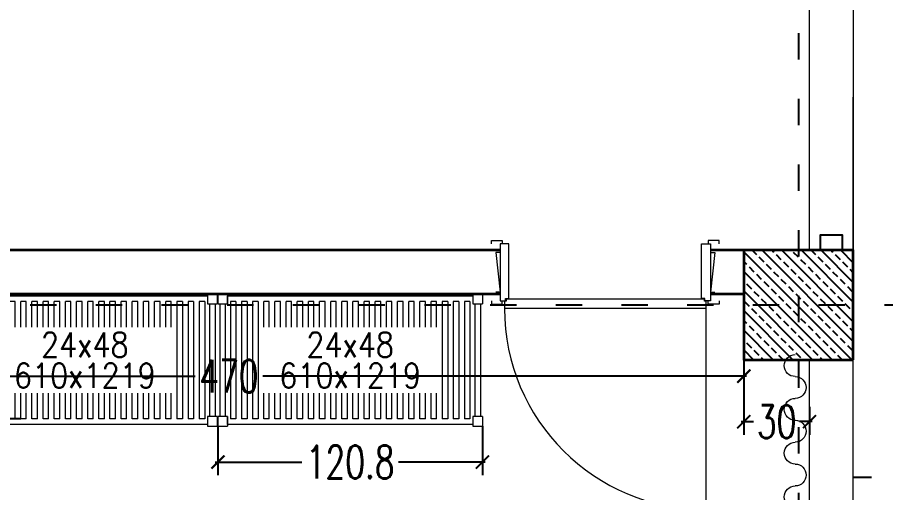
# Model space of a CAD drawing. Header units: centimetres. Extents: x -3207095 to 15275363, y -32656 to 4798027.
# Drawn here: x 685275.2 to 685671.6, y 4438606.2 to 4438823.4 of the extents above; entities that cross this region are included whole.
import ezdxf
from ezdxf.enums import TextEntityAlignment as Align

# ---------------------------------------------------------------- set-up
doc = ezdxf.new("R2010")
doc.units = ezdxf.units.CM
doc.linetypes.add('ACAD_ISO03W100', pattern=[30, 12, -18])
doc.linetypes.add('DUZ', pattern=[500, 500])
doc.layers.get('0').update_dxf_attribs({"color": 1, "linetype": 'DUZ'})
for name, color, linetype, lineweight in [('0A-WALL', 4, 'Continuous', 30), ('200', 9, 'Continuous', 0), ('204', 9, 'Continuous', 13), ('DUVAR', 7, 'Continuous', 35), ('FE_PERDE', 205, 'Continuous', 15), ('iç duvar', 7, 'Continuous', 50), ('KAPEN', 151, 'Continuous', 9), ('KOLON_F', 3, 'Continuous', 35)]:
    doc.layers.add(name, color=color, linetype=linetype, lineweight=lineweight)
for name, color, linetype in [('204-KCL-SHSIZE-M', 7, 'Continuous'), ('DIM', 1, 'DUZ'), ('KOLTAR_F', 145, 'Continuous'), ('PEN', 161, 'Continuous'), ('söve', 26, 'DUZ')]:
    doc.layers.add(name, color=color, linetype=linetype)
doc.styles.add('DIM', font='ROMANSTW.SHX', dxfattribs={"width": 0.7})
doc.styles.add('ROMANS', font='romans.shx')
doc.dimstyles.new('1_100', dxfattribs={"dimtxt": 15, "dimasz": 6, "dimexe": 6, "dimexo": 0, "dimgap": 2, "dimtad": 0, "dimdec": 1, "dimzin": 11, "dimdsep": 46, "dimtxsty": 'DIM', "dimblk": 'ARCHTICK', "dimcen": 3, "dimdle": 1.25, "dimclrt": 2, "dimadec": 0, "dimazin": 0, "dimtfac": 1.25, "dimtdec": 1, "dimtix": 1, "dimtofl": 0, "dimtmove": 1, "dimatfit": 3, "dimldrblk": 'ARCHTICK', "dimfxl": 20, "dimfxlon": 1, "dimtolj": 1, "dimtzin": 0, "dimarcsym": 0})

# ---------------------------------------------------------------- blocks, each defined once
blk = doc.blocks.new('GEN_BLOCK00601')
at = {"linetype": 'Continuous', "ltscale": 50}
for centre, start, end in [((50, 50), 0, 180), ((250, 50), 0, 180), ((450, 50), 0, 180), ((650, 50), 0, 180), ((850, 50), 0, 180), ((150, 50), 180, 0), ((350, 50), 180, 0), ((550, 50), 180, 0), ((750, 50), 180, 0), ((950, 50), 180, 0)]:
    blk.add_arc(centre, 50, start, end, dxfattribs=at)
for tag in ['Sfb', 'FLOOR']:
    blk.add_attdef(tag, (0, 0), '', height=1)
blk = doc.blocks.new('_ArchTick')
at = {"color": 0, "linetype": 'ByBlock', "const_width": 0.15}
blk.add_lwpolyline([(-0.5, -0.5), (0.5, 0.5)], dxfattribs=at)
blk = doc.blocks.new('*D5626')
at = {"layer": 'Defpoints', "color": 0, "linetype": 'Continuous', "lineweight": 5, "transparency": 16777216}
for p in [(685656.79, 4439756.93), (685681.25, 4439756.93), (685656.79, 4438596.93)]:
    blk.add_point(p, dxfattribs=at)
at = {"layer": 'DIM', "color": 0, "linetype": 'Continuous', "lineweight": -2, "transparency": 16777216}
for p, q in [((685661.25, 4439756.93), (685687.25, 4439756.93)), ((685681.25, 4439758.18), (685681.25, 4439195.43)), ((685681.25, 4438595.68), (685681.25, 4439158.43)), ((685661.25, 4438596.93), (685687.25, 4438596.93))]:
    blk.add_line(p, q, dxfattribs=at)
at = {"layer": 'DIM', "color": 0, "linetype": 'Continuous', "lineweight": -2, "transparency": 16777216, "xscale": 6, "yscale": 6, "zscale": 6}
for p, rotation in [((685681.25, 4439756.93), 90), ((685681.25, 4438596.93), 270)]:
    blk.add_blockref('_ArchTick', p, dxfattribs=dict(at, rotation=rotation))
at = {"layer": 'DIM', "color": 2, "linetype": 'Continuous', "lineweight": 5, "transparency": 16777216, "insert": (685681.25, 4439176.93), "char_height": 15, "attachment_point": 5, "rotation": 90, "style": 'DIM'}
blk.add_mtext('\\A1;1160', dxfattribs=at)
blk = doc.blocks.new('*D5530')
at = {"layer": 'Defpoints', "color": 0, "linetype": 'Continuous', "lineweight": 5, "transparency": 16777216}
for p in [(685136.79, 4438691.93), (685606.79, 4438691.93), (685606.79, 4438659.41)]:
    blk.add_point(p, dxfattribs=at)
at = {"layer": 'DIM', "color": 0, "linetype": 'Continuous', "lineweight": -2, "transparency": 16777216}
for p, q in [((685136.79, 4438679.41), (685136.79, 4438653.41)), ((685606.79, 4438679.41), (685606.79, 4438653.41)), ((685135.54, 4438659.41), (685356.29, 4438659.41)), ((685608.04, 4438659.41), (685387.29, 4438659.41))]:
    blk.add_line(p, q, dxfattribs=at)
at = {"layer": 'DIM', "color": 0, "linetype": 'Continuous', "lineweight": -2, "transparency": 16777216, "xscale": 6, "yscale": 6, "zscale": 6, "rotation": 180}
blk.add_blockref('_ArchTick', (685136.79, 4438659.41), dxfattribs=at)
at = {"layer": 'DIM', "color": 0, "linetype": 'Continuous', "lineweight": -2, "transparency": 16777216, "xscale": 6, "yscale": 6, "zscale": 6}
blk.add_blockref('_ArchTick', (685606.79, 4438659.41), dxfattribs=at)
at = {"layer": 'DIM', "color": 2, "linetype": 'Continuous', "lineweight": 5, "transparency": 16777216, "insert": (685371.79, 4438659.41), "char_height": 15, "attachment_point": 5, "style": 'DIM'}
blk.add_mtext('\\A1;470', dxfattribs=at)
blk = doc.blocks.new('*D5531')
at = {"layer": 'Defpoints', "color": 0, "linetype": 'Continuous', "lineweight": 5, "transparency": 16777216}
for p in [(685606.79, 4438653.41), (685636.79, 4438645.47), (685606.79, 4438638.64)]:
    blk.add_point(p, dxfattribs=at)
at = {"layer": 'DIM', "color": 0, "linetype": 'Continuous', "lineweight": -2, "transparency": 16777216}
for p, q in [((685606.79, 4438653.41), (685606.79, 4438632.64)), ((685636.79, 4438645.47), (685636.79, 4438632.64)), ((685605.54, 4438638.64), (685611.29, 4438638.64)), ((685638.04, 4438638.64), (685632.29, 4438638.64))]:
    blk.add_line(p, q, dxfattribs=at)
at = {"layer": 'DIM', "color": 0, "linetype": 'Continuous', "lineweight": -2, "transparency": 16777216, "xscale": 6, "yscale": 6, "zscale": 6, "rotation": 180}
blk.add_blockref('_ArchTick', (685606.79, 4438638.64), dxfattribs=at)
at = {"layer": 'DIM', "color": 0, "linetype": 'Continuous', "lineweight": -2, "transparency": 16777216, "xscale": 6, "yscale": 6, "zscale": 6}
blk.add_blockref('_ArchTick', (685636.79, 4438638.64), dxfattribs=at)
at = {"layer": 'DIM', "color": 2, "linetype": 'Continuous', "lineweight": 5, "transparency": 16777216, "insert": (685621.79, 4438638.64), "char_height": 15, "attachment_point": 5, "style": 'DIM'}
blk.add_mtext('\\A1;30', dxfattribs=at)
blk = doc.blocks.new('*D5819')
at = {"layer": 'Defpoints', "color": 0, "linetype": 'Continuous', "lineweight": 5, "transparency": 16777216}
for p in [(691256.93, 4438668.74), (0, 4437978.74), (691238.54, 4437978.74)]:
    blk.add_point(p, dxfattribs=at)
at = {"layer": 'DIM', "color": 0, "linetype": 'Continuous', "lineweight": -2, "transparency": 16777216}
for p, q in [((691238.54, 4438669.99), (691238.54, 4438339.24)), ((691256.93, 4438668.74), (691232.54, 4438668.74)), ((691238.54, 4437977.49), (691238.54, 4438308.24)), ((691218.54, 4437978.74), (691244.54, 4437978.74))]:
    blk.add_line(p, q, dxfattribs=at)
at = {"layer": 'DIM', "color": 0, "linetype": 'Continuous', "lineweight": -2, "transparency": 16777216, "xscale": 6, "yscale": 6, "zscale": 6}
for p, rotation in [((691238.54, 4438668.74), 90), ((691238.54, 4437978.74), 270)]:
    blk.add_blockref('_ArchTick', p, dxfattribs=dict(at, rotation=rotation))
at = {"layer": 'DIM', "color": 2, "linetype": 'Continuous', "lineweight": 5, "transparency": 16777216, "insert": (691238.54, 4438323.74), "char_height": 15, "attachment_point": 5, "rotation": 90, "style": 'DIM'}
blk.add_mtext('\\A1;690', dxfattribs=at)
blk = doc.blocks.new('K210')
for p, q in [((0.04, 0.985), (0.04, 0.032)), ((0.96, 0.032), (0.96, 0.065)), ((0.04, 0.032), (0.047, 0.032)), ((0.047, 0.032), (0.047, 0.022)), ((0.047, 0.022), (0.953, 0.022)), ((0.953, 0.032), (0.96, 0.032)), ((0.953, 0.022), (0.953, 0.032))]:
    blk.add_line(p, q)
for points in [[(-0.02, 0.03), (-0.02, 0.045), (0.03, 0.045), (0.03, 0.03)], [(0.04, 0.065), (0.96, 0.065)], [(1.02, 0.03), (1.02, 0.045), (0.97, 0.045), (0.97, 0.03)], [(0.02, -0.19), (0, -0.19), (0.02, -0.01), (0, -0.01)], [(0.98, -0.19), (1, -0.19), (0.98, -0.01), (1, -0.01)], [(-0.02, -0.23), (-0.02, -0.245), (0.03, -0.245), (0.03, -0.23)], [(1.02, -0.23), (1.02, -0.245), (0.97, -0.245), (0.97, -0.23)]]:
    blk.add_lwpolyline(points)
for points in [[(0.02, 0.03), (0.045, 0.03), (0.045, 0.02), (0.06, 0.02), (0.06, -0.23), (0.02, -0.23)], [(0.98, 0.03), (0.955, 0.03), (0.955, 0.02), (0.94, 0.02), (0.94, -0.23), (0.98, -0.23)]]:
    blk.add_lwpolyline(points, close=True)
blk.add_arc((0.04, 0.065), 0.92, 0, 90)
blk = doc.blocks.new('CBS1499P')
at = {"layer": '200'}
for p, q in [((0, 0), (0, -1.75)), ((1.75, 0), (0, 0)), ((1.75, 0), (1.75, -1.75)), ((46.25, 0), (46.25, -1.75)), ((48, 0), (46.25, 0)), ((48, 0), (48, -1.75)), ((1.75, -1.75), (1.75, -0.341)), ((1.75, -0.341), (46.25, -0.341)), ((46.25, -0.341), (46.25, -1.75)), ((0, -1.75), (1.75, -1.75)), ((0.375, -1.75), (0.375, -22.25)), ((1.375, -22.25), (1.375, -1.75)), ((1.375, -1.75), (1.75, -1.75)), ((46.25, -1.75), (48, -1.75)), ((46.25, -1.75), (46.625, -1.75)), ((46.625, -1.75), (46.625, -22.25)), ((47.625, -1.75), (47.625, -22.25)), ((0, -22.25), (0, -24)), ((1.75, -22.25), (0, -22.25)), ((1.75, -22.25), (1.375, -22.25)), ((1.75, -22.25), (1.75, -24)), ((1.75, -23.659), (1.75, -22.25)), ((46.25, -22.25), (46.25, -24)), ((48, -22.25), (46.25, -22.25)), ((46.625, -22.25), (46.25, -22.25)), ((46.25, -22.25), (46.25, -23.66)), ((48, -22.25), (48, -24)), ((0, -24), (1.75, -24)), ((46.25, -23.66), (1.75, -23.659)), ((46.25, -24), (48, -24))]:
    blk.add_line(p, q, dxfattribs=at)
at = {"layer": '204'}
for p, q in [((3.261, -1.341), (2.261, -1.341)), ((2.261, -1.341), (2.261, -22.659)), ((3.261, -1.341), (3.261, -22.659)), ((5.284, -1.341), (4.284, -1.341)), ((4.284, -1.341), (4.284, -22.659)), ((5.284, -1.341), (5.284, -22.659)), ((7.307, -1.341), (6.307, -1.341)), ((6.307, -1.341), (6.307, -22.659)), ((7.307, -1.341), (7.307, -22.659)), ((9.33, -1.341), (8.33, -1.341)), ((8.33, -6), (8.33, -1.341)), ((9.33, -6), (9.33, -1.341)), ((11.352, -1.341), (10.352, -1.341)), ((10.352, -6), (10.352, -1.341)), ((11.352, -6), (11.352, -1.341)), ((13.375, -1.341), (12.375, -1.341)), ((12.375, -6), (12.375, -1.341)), ((13.375, -6), (13.375, -1.341)), ((15.398, -1.341), (14.398, -1.341)), ((14.398, -6), (14.398, -1.341)), ((15.398, -6), (15.398, -1.341)), ((17.42, -1.341), (16.42, -1.341)), ((16.42, -6), (16.42, -1.341)), ((17.42, -6), (17.42, -1.341)), ((19.443, -1.341), (18.443, -1.341)), ((18.443, -6), (18.443, -1.341)), ((19.443, -6), (19.443, -1.341)), ((21.466, -1.341), (20.466, -1.341)), ((20.466, -6), (20.466, -1.341)), ((21.466, -6), (21.466, -1.341)), ((23.489, -1.341), (22.489, -1.341)), ((22.489, -6), (22.489, -1.341)), ((23.489, -6), (23.489, -1.341)), ((25.511, -1.341), (24.511, -1.341)), ((24.511, -6), (24.511, -1.341)), ((25.511, -6), (25.511, -1.341)), ((27.534, -1.341), (26.534, -1.341)), ((26.534, -6), (26.534, -1.341)), ((27.534, -6), (27.534, -1.341)), ((29.557, -1.341), (28.557, -1.341)), ((28.557, -6), (28.557, -1.341)), ((29.557, -6), (29.557, -1.341)), ((31.58, -1.341), (30.58, -1.341)), ((30.58, -6), (30.58, -1.341)), ((31.58, -6), (31.58, -1.341)), ((33.602, -1.341), (32.602, -1.341)), ((32.602, -6), (32.602, -1.341)), ((33.602, -6), (33.602, -1.341)), ((35.625, -1.341), (34.625, -1.341)), ((34.625, -6), (34.625, -1.341)), ((35.625, -6), (35.625, -1.341)), ((37.648, -1.341), (36.648, -1.341)), ((36.648, -6), (36.648, -1.341)), ((37.648, -6), (37.648, -1.341)), ((39.67, -1.341), (38.67, -1.341)), ((38.67, -6), (38.67, -1.341)), ((39.67, -6), (39.67, -1.341)), ((41.693, -1.341), (40.693, -1.341)), ((40.693, -1.341), (40.693, -22.659)), ((41.693, -1.341), (41.693, -22.659)), ((43.716, -1.341), (42.716, -1.341)), ((42.716, -1.341), (42.716, -22.659)), ((43.716, -1.341), (43.716, -22.659)), ((45.739, -1.341), (44.739, -1.341)), ((44.739, -1.341), (44.739, -22.659)), ((45.739, -1.341), (45.739, -22.659)), ((8.33, -22.659), (8.33, -18)), ((9.33, -22.659), (9.33, -18)), ((10.352, -22.659), (10.352, -18)), ((11.352, -22.659), (11.352, -18)), ((12.375, -22.659), (12.375, -18)), ((13.375, -22.659), (13.375, -18)), ((14.398, -22.659), (14.398, -18)), ((15.398, -22.659), (15.398, -18)), ((16.42, -22.659), (16.42, -18)), ((17.42, -22.659), (17.42, -18)), ((18.443, -22.659), (18.443, -18)), ((19.443, -22.659), (19.443, -18)), ((20.466, -22.659), (20.466, -18)), ((21.466, -22.659), (21.466, -18)), ((22.489, -22.659), (22.489, -18)), ((23.489, -22.659), (23.489, -18)), ((24.511, -22.659), (24.511, -18)), ((25.511, -22.659), (25.511, -18)), ((26.534, -22.659), (26.534, -18)), ((27.534, -22.659), (27.534, -18)), ((28.557, -22.659), (28.557, -18)), ((29.557, -22.659), (29.557, -18)), ((30.58, -22.659), (30.58, -18)), ((31.58, -22.659), (31.58, -18)), ((32.602, -22.659), (32.602, -18)), ((33.602, -22.659), (33.602, -18)), ((34.625, -22.659), (34.625, -18)), ((35.625, -22.659), (35.625, -18)), ((36.648, -22.659), (36.648, -18)), ((37.648, -22.659), (37.648, -18)), ((38.67, -22.659), (38.67, -18)), ((39.67, -22.659), (39.67, -18)), ((3.261, -22.659), (2.261, -22.659)), ((5.284, -22.659), (4.284, -22.659)), ((7.307, -22.659), (6.307, -22.659)), ((9.33, -22.659), (8.33, -22.659)), ((11.352, -22.659), (10.352, -22.659)), ((13.375, -22.659), (12.375, -22.659)), ((15.398, -22.659), (14.398, -22.659)), ((17.42, -22.659), (16.42, -22.659)), ((19.443, -22.659), (18.443, -22.659)), ((21.466, -22.659), (20.466, -22.659)), ((23.489, -22.659), (22.489, -22.659)), ((25.511, -22.659), (24.511, -22.659)), ((27.534, -22.659), (26.534, -22.659)), ((29.557, -22.659), (28.557, -22.659)), ((31.58, -22.659), (30.58, -22.659)), ((33.602, -22.659), (32.602, -22.659)), ((35.625, -22.659), (34.625, -22.659)), ((37.648, -22.659), (36.648, -22.659)), ((39.67, -22.659), (38.67, -22.659)), ((41.693, -22.659), (40.693, -22.659)), ((43.716, -22.659), (42.716, -22.659)), ((45.739, -22.659), (44.739, -22.659))]:
    blk.add_line(p, q, dxfattribs=at)
at = {"layer": '204-KCL-SHSIZE-M', "style": 'ROMANS', "width": 0.85}
for s, p in [('24x48', (24, -9.2)), ('610x1219', (24, -14.8))]:
    blk.add_text(s, height=4.5, dxfattribs=at).set_placement(p, align=Align.MIDDLE)
blk = doc.blocks.new('*D5921')
at = {"layer": 'Defpoints', "color": 0, "linetype": 'Continuous', "lineweight": 5, "transparency": 16777216}
for p in [(685276.72, 4438639.92), (685267.35, 4438492.74), (685276.72, 4438492.74)]:
    blk.add_point(p, dxfattribs=at)
at = {"layer": 'DIM', "color": 0, "linetype": 'Continuous', "lineweight": -2, "transparency": 16777216}
for p, q in [((685276.72, 4438639.92), (685261.35, 4438639.92)), ((685267.35, 4438641.17), (685267.35, 4438588.33)), ((685267.35, 4438491.49), (685267.35, 4438544.33)), ((685276.72, 4438492.74), (685261.35, 4438492.74))]:
    blk.add_line(p, q, dxfattribs=at)
at = {"layer": 'DIM', "color": 0, "linetype": 'Continuous', "lineweight": -2, "transparency": 16777216, "xscale": 6, "yscale": 6, "zscale": 6}
for p, rotation in [((685267.35, 4438639.92), 90), ((685267.35, 4438492.74), 270)]:
    blk.add_blockref('_ArchTick', p, dxfattribs=dict(at, rotation=rotation))
at = {"layer": 'DIM', "color": 2, "linetype": 'Continuous', "lineweight": 5, "transparency": 16777216, "insert": (685267.35, 4438566.33), "char_height": 15, "attachment_point": 5, "rotation": 90, "style": 'DIM'}
blk.add_mtext('\\A1;147.2', dxfattribs=at)
blk = doc.blocks.new('*D5934')
at = {"layer": 'Defpoints', "color": 0, "linetype": 'Continuous', "lineweight": 5, "transparency": 16777216}
for p in [(685366.71, 4438636.54), (685487.49, 4438636.54), (685366.71, 4438620.18)]:
    blk.add_point(p, dxfattribs=at)
at = {"layer": 'DIM', "color": 0, "linetype": 'Continuous', "lineweight": -2, "transparency": 16777216}
for p, q in [((685366.71, 4438636.54), (685366.71, 4438614.18)), ((685487.49, 4438636.54), (685487.49, 4438614.18)), ((685365.46, 4438620.18), (685405.1, 4438620.18)), ((685488.74, 4438620.18), (685449.1, 4438620.18))]:
    blk.add_line(p, q, dxfattribs=at)
at = {"layer": 'DIM', "color": 0, "linetype": 'Continuous', "lineweight": -2, "transparency": 16777216, "xscale": 6, "yscale": 6, "zscale": 6, "rotation": 180}
blk.add_blockref('_ArchTick', (685366.71, 4438620.18), dxfattribs=at)
at = {"layer": 'DIM', "color": 0, "linetype": 'Continuous', "lineweight": -2, "transparency": 16777216, "xscale": 6, "yscale": 6, "zscale": 6}
blk.add_blockref('_ArchTick', (685487.49, 4438620.18), dxfattribs=at)
at = {"layer": 'DIM', "color": 2, "linetype": 'Continuous', "lineweight": 5, "transparency": 16777216, "insert": (685427.1, 4438620.18), "char_height": 15, "attachment_point": 5, "style": 'DIM'}
blk.add_mtext('\\A1;120.8', dxfattribs=at)

msp = doc.modelspace()

# ---------------------------------------------------------------- hatches: boundary and pattern name
at = {"layer": 'KOLTAR_F'}
h = msp.add_hatch(dxfattribs=at)
h.set_pattern_fill('ANSI33', color=256, angle=90, style=0)
h.set_pattern_definition([(135, (5187059.261, 3778083.4494), (-4.4901280605, -4.4901280605), []), (135, (5187059.261, 3778087.9395), (-4.4901280605, -4.4901280605), [3.175, -1.5875])])
h.paths.add_polyline_path([(685656.79, 4438666.93), (685656.79, 4438716.93), (685606.79, 4438716.93), (685606.79, 4438666.93)])

# ---------------------------------------------------------------- linework, layer by layer
at = {"color": 232, "linetype": 'ACAD_ISO03W100'}
for p, q in [((685631.79, 4439926.16), (685631.79, 4436667.31)), ((685862.98, 4438691.93), (681754.42, 4438691.93))]:
    msp.add_line(p, q, dxfattribs=at)
at = {"layer": 'DUVAR'}
for p, q in [((685495.55, 4438716.93), (685136.79, 4438716.93)), ((685606.79, 4438716.93), (685591.55, 4438716.93)), ((685495.55, 4438696.93), (685136.79, 4438696.93)), ((685606.79, 4438696.93), (685591.55, 4438696.93))]:
    msp.add_line(p, q, dxfattribs=at)
at = {"layer": 'iç duvar', "color": 7, "lineweight": 18}
for p, q in [((685656.79, 4439186.93), (685656.79, 4438716.93)), ((685636.79, 4438716.93), (685636.79, 4438921.93)), ((685656.79, 4438596.93), (685656.79, 4438786.93)), ((685636.79, 4438596.93), (685636.79, 4438666.93))]:
    msp.add_line(p, q, dxfattribs=at)
at = {"layer": 'KOLON_F'}
msp.add_lwpolyline([(685656.79, 4438666.93), (685656.79, 4438716.93), (685606.79, 4438716.93), (685606.79, 4438666.93)], close=True, dxfattribs=at)
at = {"layer": 'PEN'}
msp.add_lwpolyline([(685641.79, 4438723.94), (685641.79, 4438723.94), (685651.79, 4438723.94), (685651.79, 4438716.93), (685651.79, 4438716.93), (685641.79, 4438716.93), (685641.79, 4438716.93), (685641.79, 4438716.93), (685641.79, 4438723.94)], close=True, dxfattribs=at)
at = {"layer": 'söve'}
msp.add_line((685665.17, 4438613.06), (685656.79, 4438613.06), dxfattribs=at)

# ---------------------------------------------------------------- block references
at = {"layer": '0A-WALL', "ltscale": 0.2, "xscale": 2.51612903257616, "yscale": 2.51612903257616, "zscale": 2.51612903257616}
for p in [(685245.58, 4438696.93), (685366.71, 4438696.93)]:
    msp.add_blockref('CBS1499P', p, dxfattribs=at)
at = {"layer": 'FE_PERDE', "extrusion": (0, 0, -1), "xscale": 0.100000202655411, "yscale": 0.100000202655411, "zscale": -0.100000202655411, "rotation": 270}
msp.add_blockref('GEN_BLOCK00601', (-685635.29, 4438669.25), dxfattribs=at)
at = {"layer": 'KAPEN', "xscale": 99.999999999621, "yscale": 99.999999999621, "zscale": 99.999999999621, "rotation": 180}
msp.add_blockref('K210', (685593.55, 4438696.87), dxfattribs=at)

# ---------------------------------------------------------------- dimensions: what is measured, and where the dimension line sits
at = {"layer": 'DIM', "linetype": 'Continuous', "lineweight": 5}
for base, p1, p2, picture, middle in [((685681.25, 4439756.93), (685656.79, 4438596.93), (685656.79, 4439756.93), '*D5626', (685681.25, 4439176.93)), ((691238.54, 4437978.74), (691256.93, 4438668.74), (0, 4437978.74), '*D5819', (691238.54, 4438323.74))]:
    dim = msp.add_linear_dim(base=base, p1=p1, p2=p2, angle=90, dimstyle='1_100', dxfattribs=at)
    dim.commit()
    dim.dimension.update_dxf_attribs({"geometry": picture, "text_midpoint": middle})
for base, p1, p2, picture, middle in [((685606.79, 4438659.41), (685136.79, 4438691.93), (685606.79, 4438691.93), '*D5530', (685371.79, 4438659.41)), ((685606.79, 4438638.64), (685636.79, 4438645.47), (685606.79, 4438653.41), '*D5531', (685621.79, 4438638.64))]:
    dim = msp.add_linear_dim(base=base, p1=p1, p2=p2, dimstyle='1_100', dxfattribs=at)
    dim.commit()
    dim.dimension.update_dxf_attribs({"geometry": picture, "text_midpoint": middle})
for p1, p2, distance, picture, middle in [((685276.72, 4438639.92), (685276.72, 4438492.74), -9.36, '*D5921', (685267.35, 4438566.33)), ((685487.49, 4438636.54), (685366.71, 4438636.54), 16.36, '*D5934', (685427.1, 4438620.18))]:
    dim = msp.add_aligned_dim(p1=p1, p2=p2, distance=distance, dimstyle='1_100', dxfattribs=at)
    dim.commit()
    dim.dimension.update_dxf_attribs({"geometry": picture, "text_midpoint": middle})

doc.saveas('drawing.dxf')
